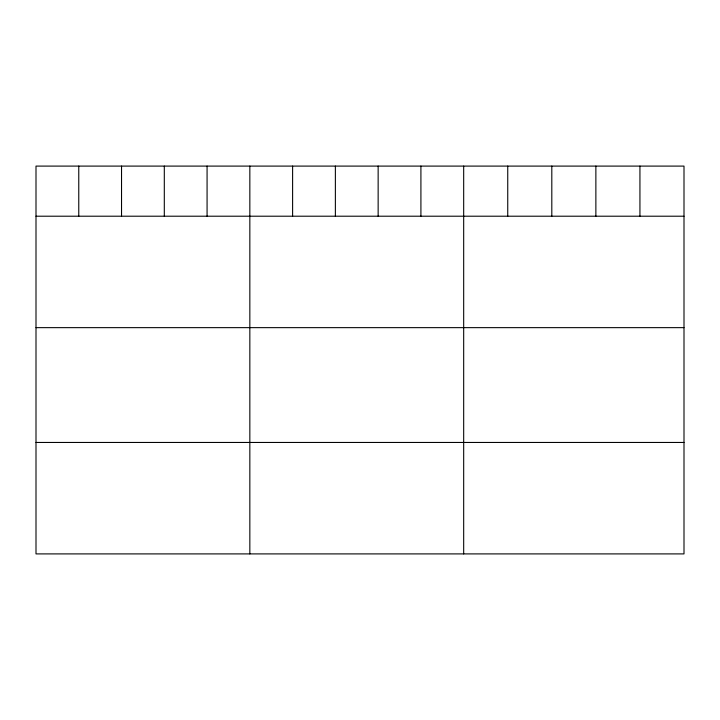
<?xml version="1.0" encoding="UTF-8"?>
<svg xmlns="http://www.w3.org/2000/svg" width="720" height="720" viewBox="0 0 720 720"><rect width="100%" height="100%" fill="white"/><g stroke="black" fill="none" stroke-linecap="round" stroke-linejoin="round"><path stroke-width="1.08" d="M684 216.207L684 553.905L36 553.905L36 166.095L684 166.095L684 216.207L36 216.207M36 327.645L684 327.645M36 442.458L684 442.458M639.936 166.095L639.936 216.207M595.872 166.095L595.872 216.207M551.808 166.095L551.808 216.207M507.744 166.095L507.744 216.207M463.68 166.095L463.68 553.905M420.912 166.095L420.912 216.207M378.144 166.095L378.144 216.207M335.376 166.095L335.376 216.207M292.608 166.095L292.608 216.207M249.84 166.095L249.84 553.905M207.072 166.095L207.072 216.207M164.304 166.095L164.304 216.207M121.536 166.095L121.536 216.207M78.768 166.095L78.768 216.207"/></g></svg>
